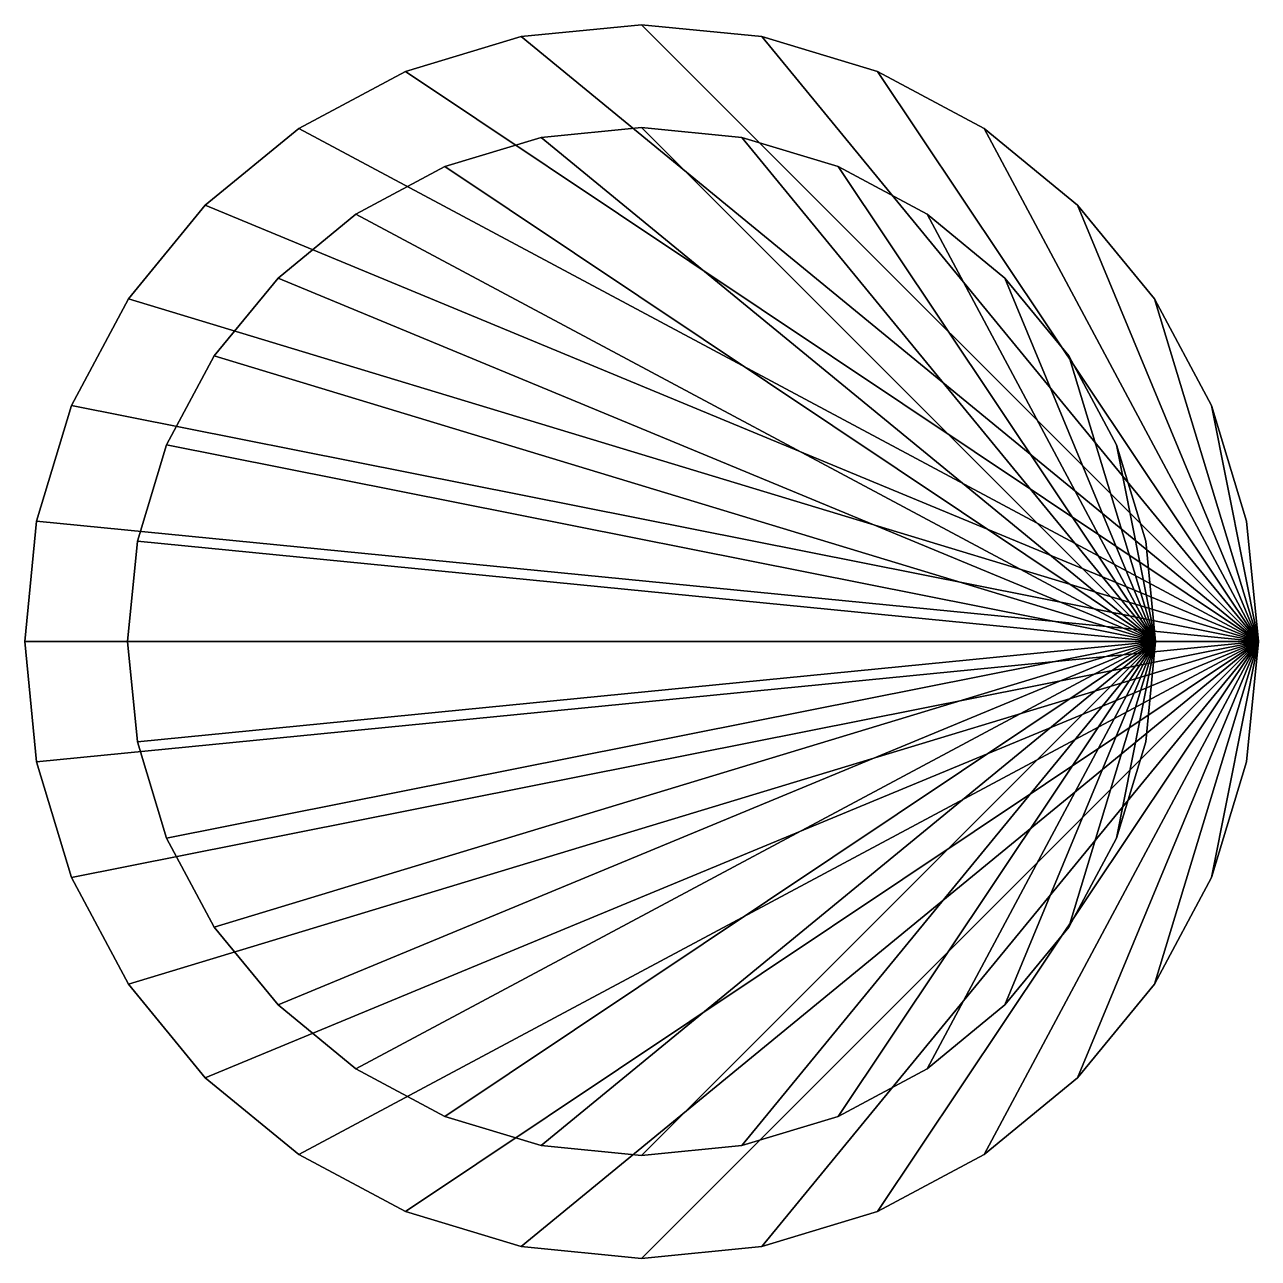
# Model space of a CAD drawing. Header units: metres. Extents: x -116.8 to -20.8, y 38.2 to 78.6.
# Drawn here: x -101.126 to -99.626, y 40.217 to 41.717 of the extents above; entities that cross this region are included whole.
import ezdxf

# ---------------------------------------------------------------- set-up
doc = ezdxf.new("R2010")
doc.units = ezdxf.units.M

msp = doc.modelspace()

# ---------------------------------------------------------------- linework, layer by layer
for points in [[(-99.6261, 40.9673), (-100.3761, 41.7173), (-100.5224, 41.7029)], [(-99.6261, 40.9673, 10), (-100.3761, 41.7173, 10), (-100.5224, 41.7029, 10)], [(-100.3761, 41.7173), (-100.5224, 41.7029), (-100.5224, 41.7029, 10), (-100.3761, 41.7173, 10)], [(-99.6261, 40.9673), (-100.2298, 41.7029), (-100.3761, 41.7173)], [(-99.6261, 40.9673, 10), (-100.2298, 41.7029, 10), (-100.3761, 41.7173, 10)], [(-100.2298, 41.7029), (-100.3761, 41.7173), (-100.3761, 41.7173, 10), (-100.2298, 41.7029, 10)], [(-99.6261, 40.9673), (-100.5224, 41.7029), (-100.6631, 41.6603)], [(-99.6261, 40.9673, 10), (-100.5224, 41.7029, 10), (-100.6631, 41.6603, 10)], [(-100.5224, 41.7029), (-100.6631, 41.6603), (-100.6631, 41.6603, 10), (-100.5224, 41.7029, 10)], [(-99.6261, 40.9673), (-100.0891, 41.6603), (-100.2298, 41.7029)], [(-99.6261, 40.9673, 10), (-100.0891, 41.6603, 10), (-100.2298, 41.7029, 10)], [(-100.0891, 41.6603), (-100.2298, 41.7029), (-100.2298, 41.7029, 10), (-100.0891, 41.6603, 10)], [(-99.6261, 40.9673), (-100.6631, 41.6603), (-100.7928, 41.591)], [(-99.6261, 40.9673, 10), (-100.6631, 41.6603, 10), (-100.7928, 41.591, 10)], [(-100.6631, 41.6603), (-100.7928, 41.591), (-100.7928, 41.591, 10), (-100.6631, 41.6603, 10)], [(-99.6261, 40.9673), (-99.9594, 41.591), (-100.0891, 41.6603)], [(-99.6261, 40.9673, 10), (-99.9594, 41.591, 10), (-100.0891, 41.6603, 10)], [(-99.9594, 41.591), (-100.0891, 41.6603), (-100.0891, 41.6603, 10), (-99.9594, 41.591, 10)], [(-99.6261, 40.9673), (-100.7928, 41.591), (-100.9065, 41.4977)], [(-99.6261, 40.9673, 10), (-100.7928, 41.591, 10), (-100.9065, 41.4977, 10)], [(-100.7928, 41.591), (-100.9065, 41.4977), (-100.9065, 41.4977, 10), (-100.7928, 41.591, 10)], [(-99.7511, 40.9673), (-100.4981, 41.5803), (-100.6153, 41.5448)], [(-99.7511, 40.9673, 10), (-100.4981, 41.5803, 10), (-100.6153, 41.5448, 10)], [(-100.4981, 41.5803), (-100.6153, 41.5448), (-100.6153, 41.5448, 10), (-100.4981, 41.5803, 10)], [(-99.7511, 40.9673), (-100.3761, 41.5923), (-100.4981, 41.5803)], [(-99.7511, 40.9673, 10), (-100.3761, 41.5923, 10), (-100.4981, 41.5803, 10)], [(-100.3761, 41.5923), (-100.4981, 41.5803), (-100.4981, 41.5803, 10), (-100.3761, 41.5923, 10)], [(-99.7511, 40.9673), (-100.2542, 41.5803), (-100.3761, 41.5923)], [(-99.7511, 40.9673, 10), (-100.2542, 41.5803, 10), (-100.3761, 41.5923, 10)], [(-100.2542, 41.5803), (-100.3761, 41.5923), (-100.3761, 41.5923, 10), (-100.2542, 41.5803, 10)], [(-99.7511, 40.9673), (-100.1369, 41.5448), (-100.2542, 41.5803)], [(-99.7511, 40.9673, 10), (-100.1369, 41.5448, 10), (-100.2542, 41.5803, 10)], [(-100.1369, 41.5448), (-100.2542, 41.5803), (-100.2542, 41.5803, 10), (-100.1369, 41.5448, 10)], [(-99.6261, 40.9673), (-99.8458, 41.4977), (-99.9594, 41.591)], [(-99.6261, 40.9673, 10), (-99.8458, 41.4977, 10), (-99.9594, 41.591, 10)], [(-99.8458, 41.4977), (-99.9594, 41.591), (-99.9594, 41.591, 10), (-99.8458, 41.4977, 10)], [(-99.7511, 40.9673), (-100.6153, 41.5448), (-100.7234, 41.487)], [(-99.7511, 40.9673, 10), (-100.6153, 41.5448, 10), (-100.7234, 41.487, 10)], [(-100.6153, 41.5448), (-100.7234, 41.487), (-100.7234, 41.487, 10), (-100.6153, 41.5448, 10)], [(-99.7511, 40.9673), (-100.0289, 41.487), (-100.1369, 41.5448)], [(-99.7511, 40.9673, 10), (-100.0289, 41.487, 10), (-100.1369, 41.5448, 10)], [(-100.0289, 41.487), (-100.1369, 41.5448), (-100.1369, 41.5448, 10), (-100.0289, 41.487, 10)], [(-99.6261, 40.9673), (-100.9065, 41.4977), (-100.9997, 41.384)], [(-99.6261, 40.9673, 10), (-100.9065, 41.4977, 10), (-100.9997, 41.384, 10)], [(-100.9065, 41.4977), (-100.9997, 41.384), (-100.9997, 41.384, 10), (-100.9065, 41.4977, 10)], [(-99.6261, 40.9673), (-99.7525, 41.384), (-99.8458, 41.4977)], [(-99.6261, 40.9673, 10), (-99.7525, 41.384, 10), (-99.8458, 41.4977, 10)], [(-99.7525, 41.384), (-99.8458, 41.4977), (-99.8458, 41.4977, 10), (-99.7525, 41.384, 10)], [(-99.7511, 40.9673), (-100.7234, 41.487), (-100.8181, 41.4093)], [(-99.7511, 40.9673, 10), (-100.7234, 41.487, 10), (-100.8181, 41.4093, 10)], [(-100.7234, 41.487), (-100.8181, 41.4093), (-100.8181, 41.4093, 10), (-100.7234, 41.487, 10)], [(-99.7511, 40.9673), (-99.9342, 41.4093), (-100.0289, 41.487)], [(-99.7511, 40.9673, 10), (-99.9342, 41.4093, 10), (-100.0289, 41.487, 10)], [(-99.9342, 41.4093), (-100.0289, 41.487), (-100.0289, 41.487, 10), (-99.9342, 41.4093, 10)], [(-99.7511, 40.9673), (-100.8181, 41.4093), (-100.8958, 41.3146)], [(-99.7511, 40.9673, 10), (-100.8181, 41.4093, 10), (-100.8958, 41.3146, 10)], [(-100.8181, 41.4093), (-100.8958, 41.3146), (-100.8958, 41.3146, 10), (-100.8181, 41.4093, 10)], [(-99.7511, 40.9673), (-99.8565, 41.3146), (-99.9342, 41.4093)], [(-99.7511, 40.9673, 10), (-99.8565, 41.3146, 10), (-99.9342, 41.4093, 10)], [(-99.8565, 41.3146), (-99.9342, 41.4093), (-99.9342, 41.4093, 10), (-99.8565, 41.3146, 10)], [(-99.6261, 40.9673), (-100.9997, 41.384), (-101.069, 41.2544)], [(-99.6261, 40.9673, 10), (-100.9997, 41.384, 10), (-101.069, 41.2544, 10)], [(-100.9997, 41.384), (-101.069, 41.2544), (-101.069, 41.2544, 10), (-100.9997, 41.384, 10)], [(-99.6261, 40.9673), (-99.6832, 41.2544), (-99.7525, 41.384)], [(-99.6261, 40.9673, 10), (-99.6832, 41.2544, 10), (-99.7525, 41.384, 10)], [(-99.6832, 41.2544), (-99.7525, 41.384), (-99.7525, 41.384, 10), (-99.6832, 41.2544, 10)], [(-99.7511, 40.9673), (-100.8958, 41.3146), (-100.9535, 41.2065)], [(-99.7511, 40.9673, 10), (-100.8958, 41.3146, 10), (-100.9535, 41.2065, 10)], [(-100.8958, 41.3146), (-100.9535, 41.2065), (-100.9535, 41.2065, 10), (-100.8958, 41.3146, 10)], [(-99.7511, 40.9673), (-99.7987, 41.2065), (-99.8565, 41.3146)], [(-99.7511, 40.9673, 10), (-99.7987, 41.2065, 10), (-99.8565, 41.3146, 10)], [(-99.7987, 41.2065), (-99.8565, 41.3146), (-99.8565, 41.3146, 10), (-99.7987, 41.2065, 10)], [(-99.6261, 40.9673), (-101.069, 41.2544), (-101.1117, 41.1137)], [(-99.6261, 40.9673, 10), (-101.069, 41.2544, 10), (-101.1117, 41.1137, 10)], [(-101.069, 41.2544), (-101.1117, 41.1137), (-101.1117, 41.1137, 10), (-101.069, 41.2544, 10)], [(-99.6261, 40.9673), (-99.6405, 41.1137), (-99.6832, 41.2544)], [(-99.6261, 40.9673, 10), (-99.6405, 41.1137, 10), (-99.6832, 41.2544, 10)], [(-99.6405, 41.1137), (-99.6832, 41.2544), (-99.6832, 41.2544, 10), (-99.6405, 41.1137, 10)], [(-99.7511, 40.9673), (-100.9535, 41.2065), (-100.9891, 41.0893)], [(-99.7511, 40.9673, 10), (-100.9535, 41.2065, 10), (-100.9891, 41.0893, 10)], [(-100.9535, 41.2065), (-100.9891, 41.0893), (-100.9891, 41.0893, 10), (-100.9535, 41.2065, 10)], [(-99.7511, 40.9673), (-99.7631, 41.0893), (-99.7987, 41.2065)], [(-99.7511, 40.9673, 10), (-99.7631, 41.0893, 10), (-99.7987, 41.2065, 10)], [(-99.7631, 41.0893), (-99.7987, 41.2065), (-99.7987, 41.2065, 10), (-99.7631, 41.0893, 10)], [(-99.6261, 40.9673), (-101.1117, 41.1137), (-101.1261, 40.9673)], [(-99.6261, 40.9673, 10), (-101.1117, 41.1137, 10), (-101.1261, 40.9673, 10)], [(-101.1117, 41.1137), (-101.1261, 40.9673), (-101.1261, 40.9673, 10), (-101.1117, 41.1137, 10)], [(-99.6261, 40.9673), (-99.6405, 41.1137), (-99.6405, 41.1137, 10), (-99.6261, 40.9673, 10)], [(-99.7511, 40.9673), (-100.9891, 41.0893), (-101.0011, 40.9673)], [(-99.7511, 40.9673, 10), (-100.9891, 41.0893, 10), (-101.0011, 40.9673, 10)], [(-100.9891, 41.0893), (-101.0011, 40.9673), (-101.0011, 40.9673, 10), (-100.9891, 41.0893, 10)], [(-99.7511, 40.9673), (-99.7631, 41.0893), (-99.7631, 41.0893, 10), (-99.7511, 40.9673, 10)], [(-99.6261, 40.9673), (-101.1261, 40.9673), (-101.1117, 40.821)], [(-99.6261, 40.9673, 10), (-101.1261, 40.9673, 10), (-101.1117, 40.821, 10)], [(-101.1261, 40.9673), (-101.1117, 40.821), (-101.1117, 40.821, 10), (-101.1261, 40.9673, 10)], [(-99.6261, 40.9673), (-101.1117, 40.821), (-101.069, 40.6803)], [(-99.6261, 40.9673, 10), (-101.1117, 40.821, 10), (-101.069, 40.6803, 10)], [(-99.6261, 40.9673), (-101.069, 40.6803), (-100.9997, 40.5507)], [(-99.6261, 40.9673, 10), (-101.069, 40.6803, 10), (-100.9997, 40.5507, 10)], [(-99.7511, 40.9673), (-101.0011, 40.9673), (-100.9891, 40.8454)], [(-99.7511, 40.9673, 10), (-101.0011, 40.9673, 10), (-100.9891, 40.8454, 10)], [(-101.0011, 40.9673), (-100.9891, 40.8454), (-100.9891, 40.8454, 10), (-101.0011, 40.9673, 10)], [(-99.6261, 40.9673), (-100.9997, 40.5507), (-100.9065, 40.437)], [(-99.6261, 40.9673, 10), (-100.9997, 40.5507, 10), (-100.9065, 40.437, 10)], [(-99.7511, 40.9673), (-100.9891, 40.8454), (-100.9535, 40.7282)], [(-99.7511, 40.9673, 10), (-100.9891, 40.8454, 10), (-100.9535, 40.7282, 10)], [(-99.7511, 40.9673), (-100.9535, 40.7282), (-100.8958, 40.6201)], [(-99.7511, 40.9673, 10), (-100.9535, 40.7282, 10), (-100.8958, 40.6201, 10)], [(-99.6261, 40.9673), (-100.9065, 40.437), (-100.7928, 40.3437)], [(-99.6261, 40.9673, 10), (-100.9065, 40.437, 10), (-100.7928, 40.3437, 10)], [(-99.7511, 40.9673), (-100.8958, 40.6201), (-100.8181, 40.5254)], [(-99.7511, 40.9673, 10), (-100.8958, 40.6201, 10), (-100.8181, 40.5254, 10)], [(-99.7511, 40.9673), (-100.8181, 40.5254), (-100.7234, 40.4477)], [(-99.7511, 40.9673, 10), (-100.8181, 40.5254, 10), (-100.7234, 40.4477, 10)], [(-99.6261, 40.9673), (-100.7928, 40.3437), (-100.6631, 40.2744)], [(-99.6261, 40.9673, 10), (-100.7928, 40.3437, 10), (-100.6631, 40.2744, 10)], [(-99.7511, 40.9673), (-100.7234, 40.4477), (-100.6153, 40.3899)], [(-99.7511, 40.9673, 10), (-100.7234, 40.4477, 10), (-100.6153, 40.3899, 10)], [(-99.6261, 40.9673), (-100.6631, 40.2744), (-100.5224, 40.2318)], [(-99.6261, 40.9673, 10), (-100.6631, 40.2744, 10), (-100.5224, 40.2318, 10)], [(-99.7511, 40.9673), (-100.6153, 40.3899), (-100.4981, 40.3544)], [(-99.7511, 40.9673, 10), (-100.6153, 40.3899, 10), (-100.4981, 40.3544, 10)], [(-99.6261, 40.9673), (-100.5224, 40.2318), (-100.3761, 40.2173)], [(-99.6261, 40.9673, 10), (-100.5224, 40.2318, 10), (-100.3761, 40.2173, 10)], [(-99.7511, 40.9673), (-100.4981, 40.3544), (-100.3761, 40.3423)], [(-99.7511, 40.9673, 10), (-100.4981, 40.3544, 10), (-100.3761, 40.3423, 10)], [(-99.7511, 40.9673), (-100.3761, 40.3423), (-100.2542, 40.3544)], [(-99.7511, 40.9673, 10), (-100.3761, 40.3423, 10), (-100.2542, 40.3544, 10)], [(-99.6261, 40.9673), (-100.3761, 40.2173), (-100.2298, 40.2318)], [(-99.6261, 40.9673, 10), (-100.3761, 40.2173, 10), (-100.2298, 40.2318, 10)], [(-99.7511, 40.9673), (-100.2542, 40.3544), (-100.1369, 40.3899)], [(-99.7511, 40.9673, 10), (-100.2542, 40.3544, 10), (-100.1369, 40.3899, 10)], [(-99.6261, 40.9673), (-100.2298, 40.2318), (-100.0891, 40.2744)], [(-99.6261, 40.9673, 10), (-100.2298, 40.2318, 10), (-100.0891, 40.2744, 10)], [(-99.7511, 40.9673), (-100.1369, 40.3899), (-100.0289, 40.4477)], [(-99.7511, 40.9673, 10), (-100.1369, 40.3899, 10), (-100.0289, 40.4477, 10)], [(-99.6261, 40.9673), (-100.0891, 40.2744), (-99.9594, 40.3437)], [(-99.6261, 40.9673, 10), (-100.0891, 40.2744, 10), (-99.9594, 40.3437, 10)], [(-99.7511, 40.9673), (-100.0289, 40.4477), (-99.9342, 40.5254)], [(-99.7511, 40.9673, 10), (-100.0289, 40.4477, 10), (-99.9342, 40.5254, 10)], [(-99.6261, 40.9673), (-99.9594, 40.3437), (-99.8458, 40.437)], [(-99.6261, 40.9673, 10), (-99.9594, 40.3437, 10), (-99.8458, 40.437, 10)], [(-99.7511, 40.9673), (-99.9342, 40.5254), (-99.8565, 40.6201)], [(-99.7511, 40.9673, 10), (-99.9342, 40.5254, 10), (-99.8565, 40.6201, 10)], [(-99.7511, 40.9673), (-99.8565, 40.6201), (-99.7987, 40.7282)], [(-99.7511, 40.9673, 10), (-99.8565, 40.6201, 10), (-99.7987, 40.7282, 10)], [(-99.6261, 40.9673), (-99.8458, 40.437), (-99.7525, 40.5507)], [(-99.6261, 40.9673, 10), (-99.8458, 40.437, 10), (-99.7525, 40.5507, 10)], [(-99.7511, 40.9673), (-99.7987, 40.7282), (-99.7631, 40.8454)], [(-99.7511, 40.9673, 10), (-99.7987, 40.7282, 10), (-99.7631, 40.8454, 10)], [(-99.7631, 40.8454), (-99.7511, 40.9673), (-99.7511, 40.9673, 10), (-99.7631, 40.8454, 10)], [(-99.6261, 40.9673), (-99.7525, 40.5507), (-99.6832, 40.6803)], [(-99.6261, 40.9673, 10), (-99.7525, 40.5507, 10), (-99.6832, 40.6803, 10)], [(-99.6261, 40.9673), (-99.6832, 40.6803), (-99.6405, 40.821)], [(-99.6261, 40.9673, 10), (-99.6832, 40.6803, 10), (-99.6405, 40.821, 10)], [(-99.6405, 40.821), (-99.6261, 40.9673), (-99.6261, 40.9673, 10), (-99.6405, 40.821, 10)], [(-100.9891, 40.8454), (-100.9535, 40.7282), (-100.9535, 40.7282, 10), (-100.9891, 40.8454, 10)], [(-99.7987, 40.7282), (-99.7631, 40.8454), (-99.7631, 40.8454, 10), (-99.7987, 40.7282, 10)], [(-101.1117, 40.821), (-101.069, 40.6803), (-101.069, 40.6803, 10), (-101.1117, 40.821, 10)], [(-99.6832, 40.6803), (-99.6405, 40.821), (-99.6405, 40.821, 10), (-99.6832, 40.6803, 10)], [(-100.9535, 40.7282), (-100.8958, 40.6201), (-100.8958, 40.6201, 10), (-100.9535, 40.7282, 10)], [(-99.8565, 40.6201), (-99.7987, 40.7282), (-99.7987, 40.7282, 10), (-99.8565, 40.6201, 10)], [(-101.069, 40.6803), (-100.9997, 40.5507), (-100.9997, 40.5507, 10), (-101.069, 40.6803, 10)], [(-99.7525, 40.5507), (-99.6832, 40.6803), (-99.6832, 40.6803, 10), (-99.7525, 40.5507, 10)], [(-100.8958, 40.6201), (-100.8181, 40.5254), (-100.8181, 40.5254, 10), (-100.8958, 40.6201, 10)], [(-99.9342, 40.5254), (-99.8565, 40.6201), (-99.8565, 40.6201, 10), (-99.9342, 40.5254, 10)], [(-100.9997, 40.5507), (-100.9065, 40.437), (-100.9065, 40.437, 10), (-100.9997, 40.5507, 10)], [(-99.8458, 40.437), (-99.7525, 40.5507), (-99.7525, 40.5507, 10), (-99.8458, 40.437, 10)], [(-100.8181, 40.5254), (-100.7234, 40.4477), (-100.7234, 40.4477, 10), (-100.8181, 40.5254, 10)], [(-100.0289, 40.4477), (-99.9342, 40.5254), (-99.9342, 40.5254, 10), (-100.0289, 40.4477, 10)], [(-100.7234, 40.4477), (-100.6153, 40.3899), (-100.6153, 40.3899, 10), (-100.7234, 40.4477, 10)], [(-100.1369, 40.3899), (-100.0289, 40.4477), (-100.0289, 40.4477, 10), (-100.1369, 40.3899, 10)], [(-100.9065, 40.437), (-100.7928, 40.3437), (-100.7928, 40.3437, 10), (-100.9065, 40.437, 10)], [(-99.9594, 40.3437), (-99.8458, 40.437), (-99.8458, 40.437, 10), (-99.9594, 40.3437, 10)], [(-100.6153, 40.3899), (-100.4981, 40.3544), (-100.4981, 40.3544, 10), (-100.6153, 40.3899, 10)], [(-100.2542, 40.3544), (-100.1369, 40.3899), (-100.1369, 40.3899, 10), (-100.2542, 40.3544, 10)], [(-100.4981, 40.3544), (-100.3761, 40.3423), (-100.3761, 40.3423, 10), (-100.4981, 40.3544, 10)], [(-100.3761, 40.3423), (-100.2542, 40.3544), (-100.2542, 40.3544, 10), (-100.3761, 40.3423, 10)], [(-100.7928, 40.3437), (-100.6631, 40.2744), (-100.6631, 40.2744, 10), (-100.7928, 40.3437, 10)], [(-100.0891, 40.2744), (-99.9594, 40.3437), (-99.9594, 40.3437, 10), (-100.0891, 40.2744, 10)], [(-100.6631, 40.2744), (-100.5224, 40.2318), (-100.5224, 40.2318, 10), (-100.6631, 40.2744, 10)], [(-100.2298, 40.2318), (-100.0891, 40.2744), (-100.0891, 40.2744, 10), (-100.2298, 40.2318, 10)], [(-100.5224, 40.2318), (-100.3761, 40.2173), (-100.3761, 40.2173, 10), (-100.5224, 40.2318, 10)], [(-100.3761, 40.2173), (-100.2298, 40.2318), (-100.2298, 40.2318, 10), (-100.3761, 40.2173, 10)]]:
    msp.add_3dface(points)

doc.saveas('drawing.dxf')
